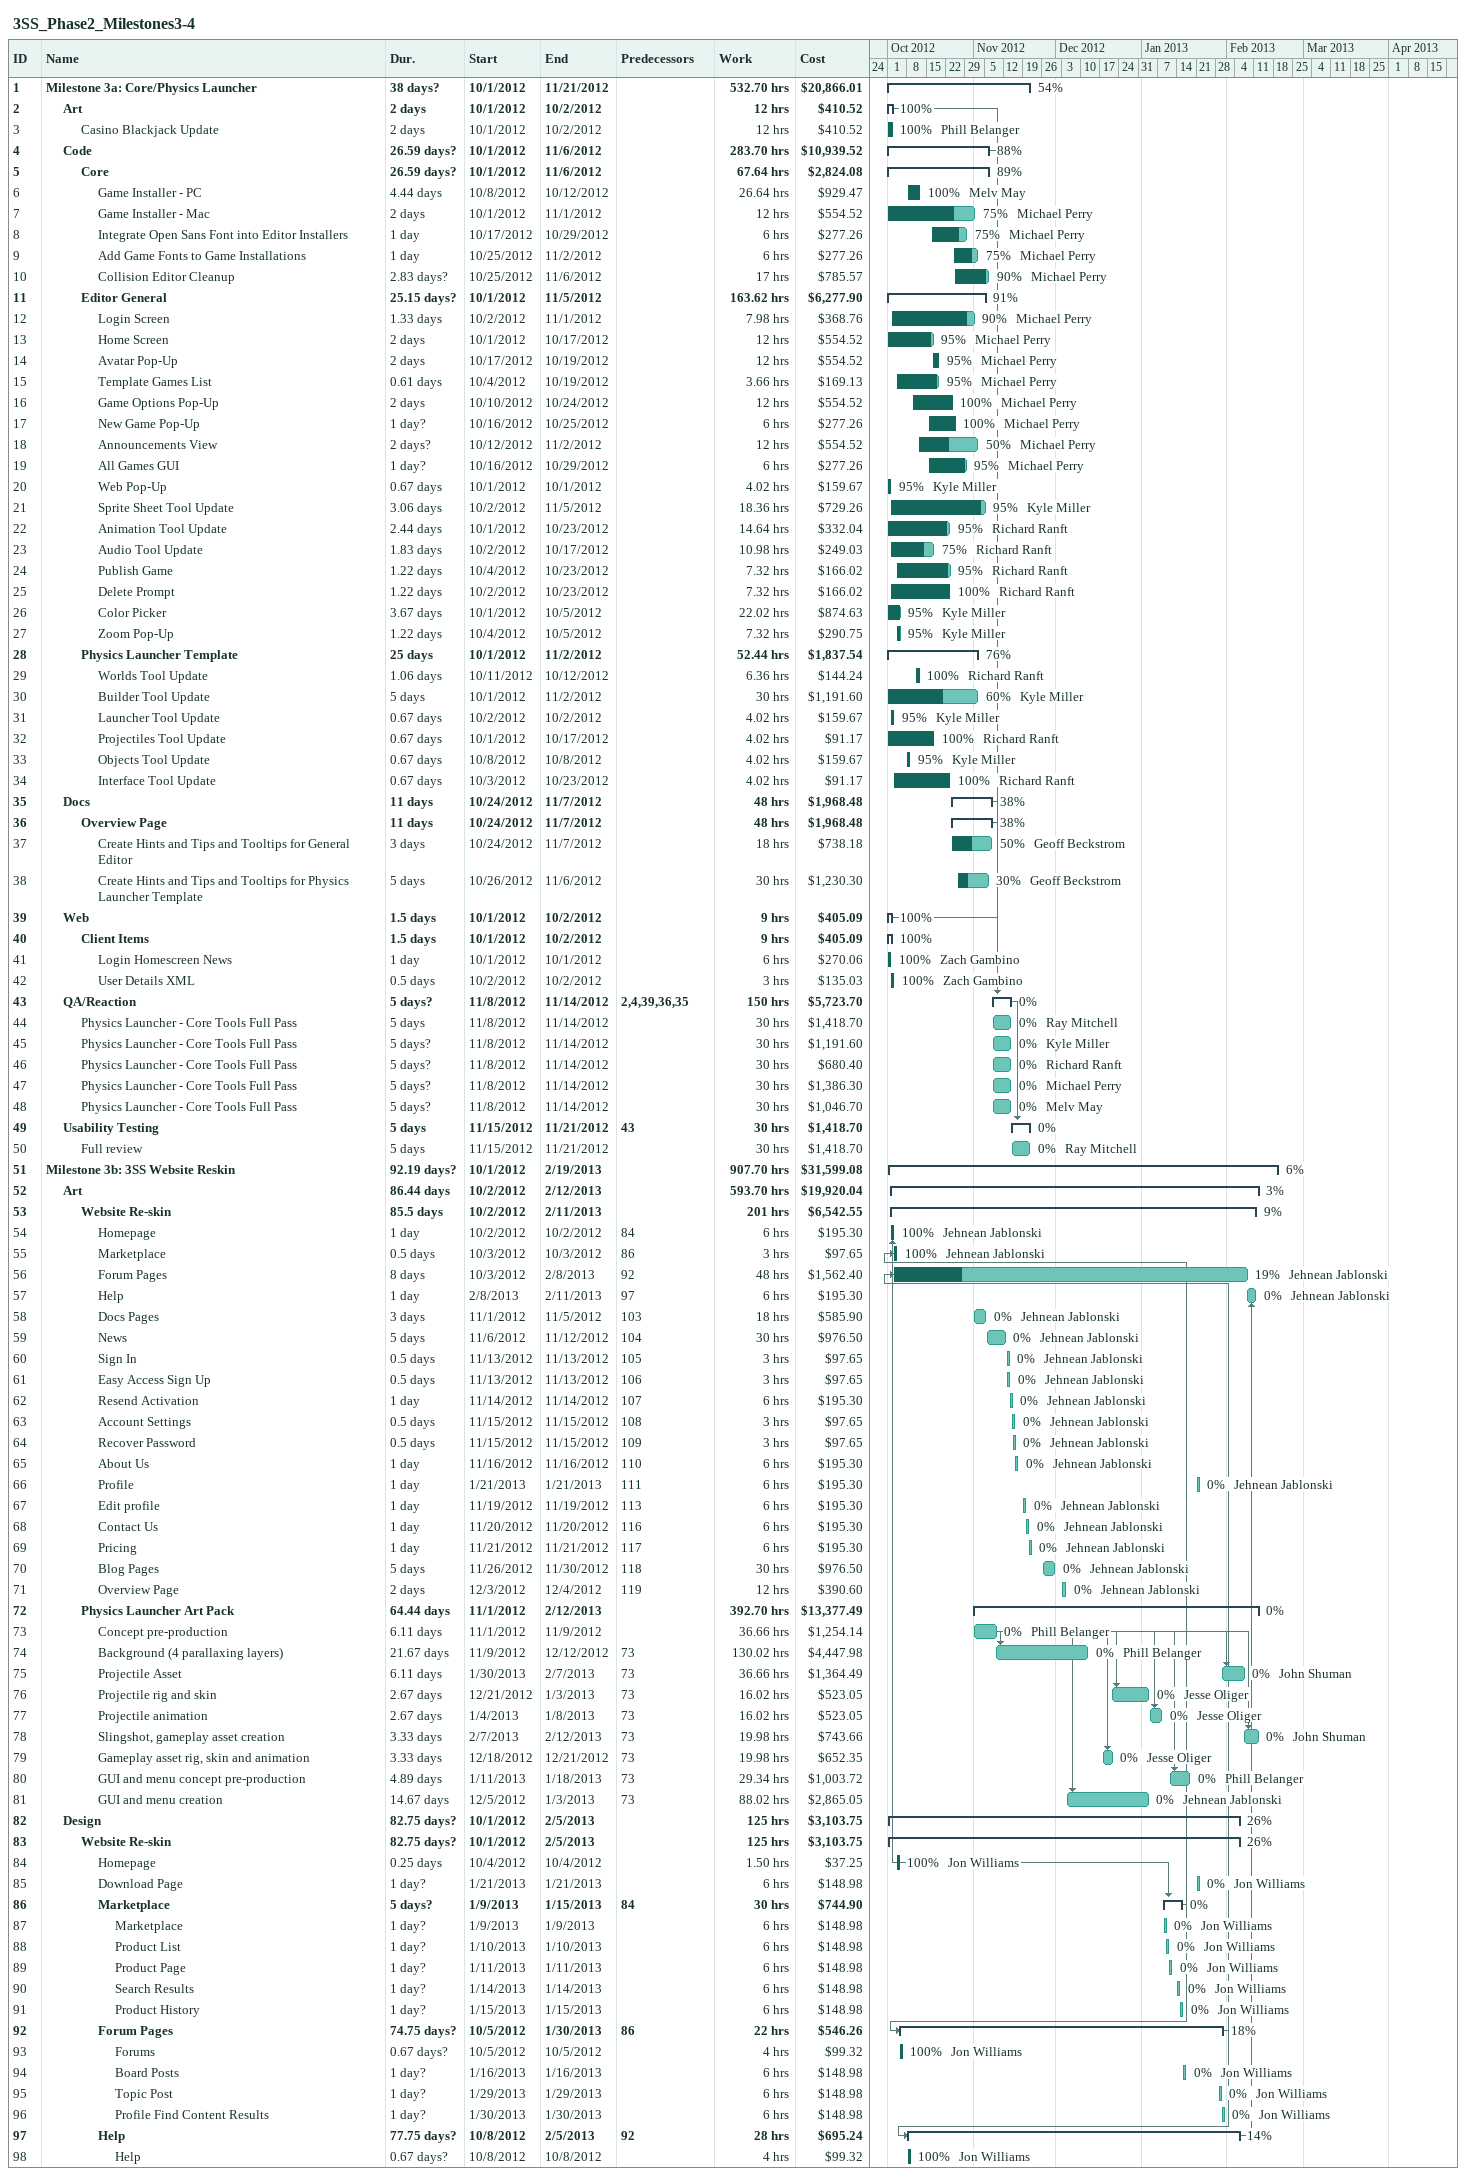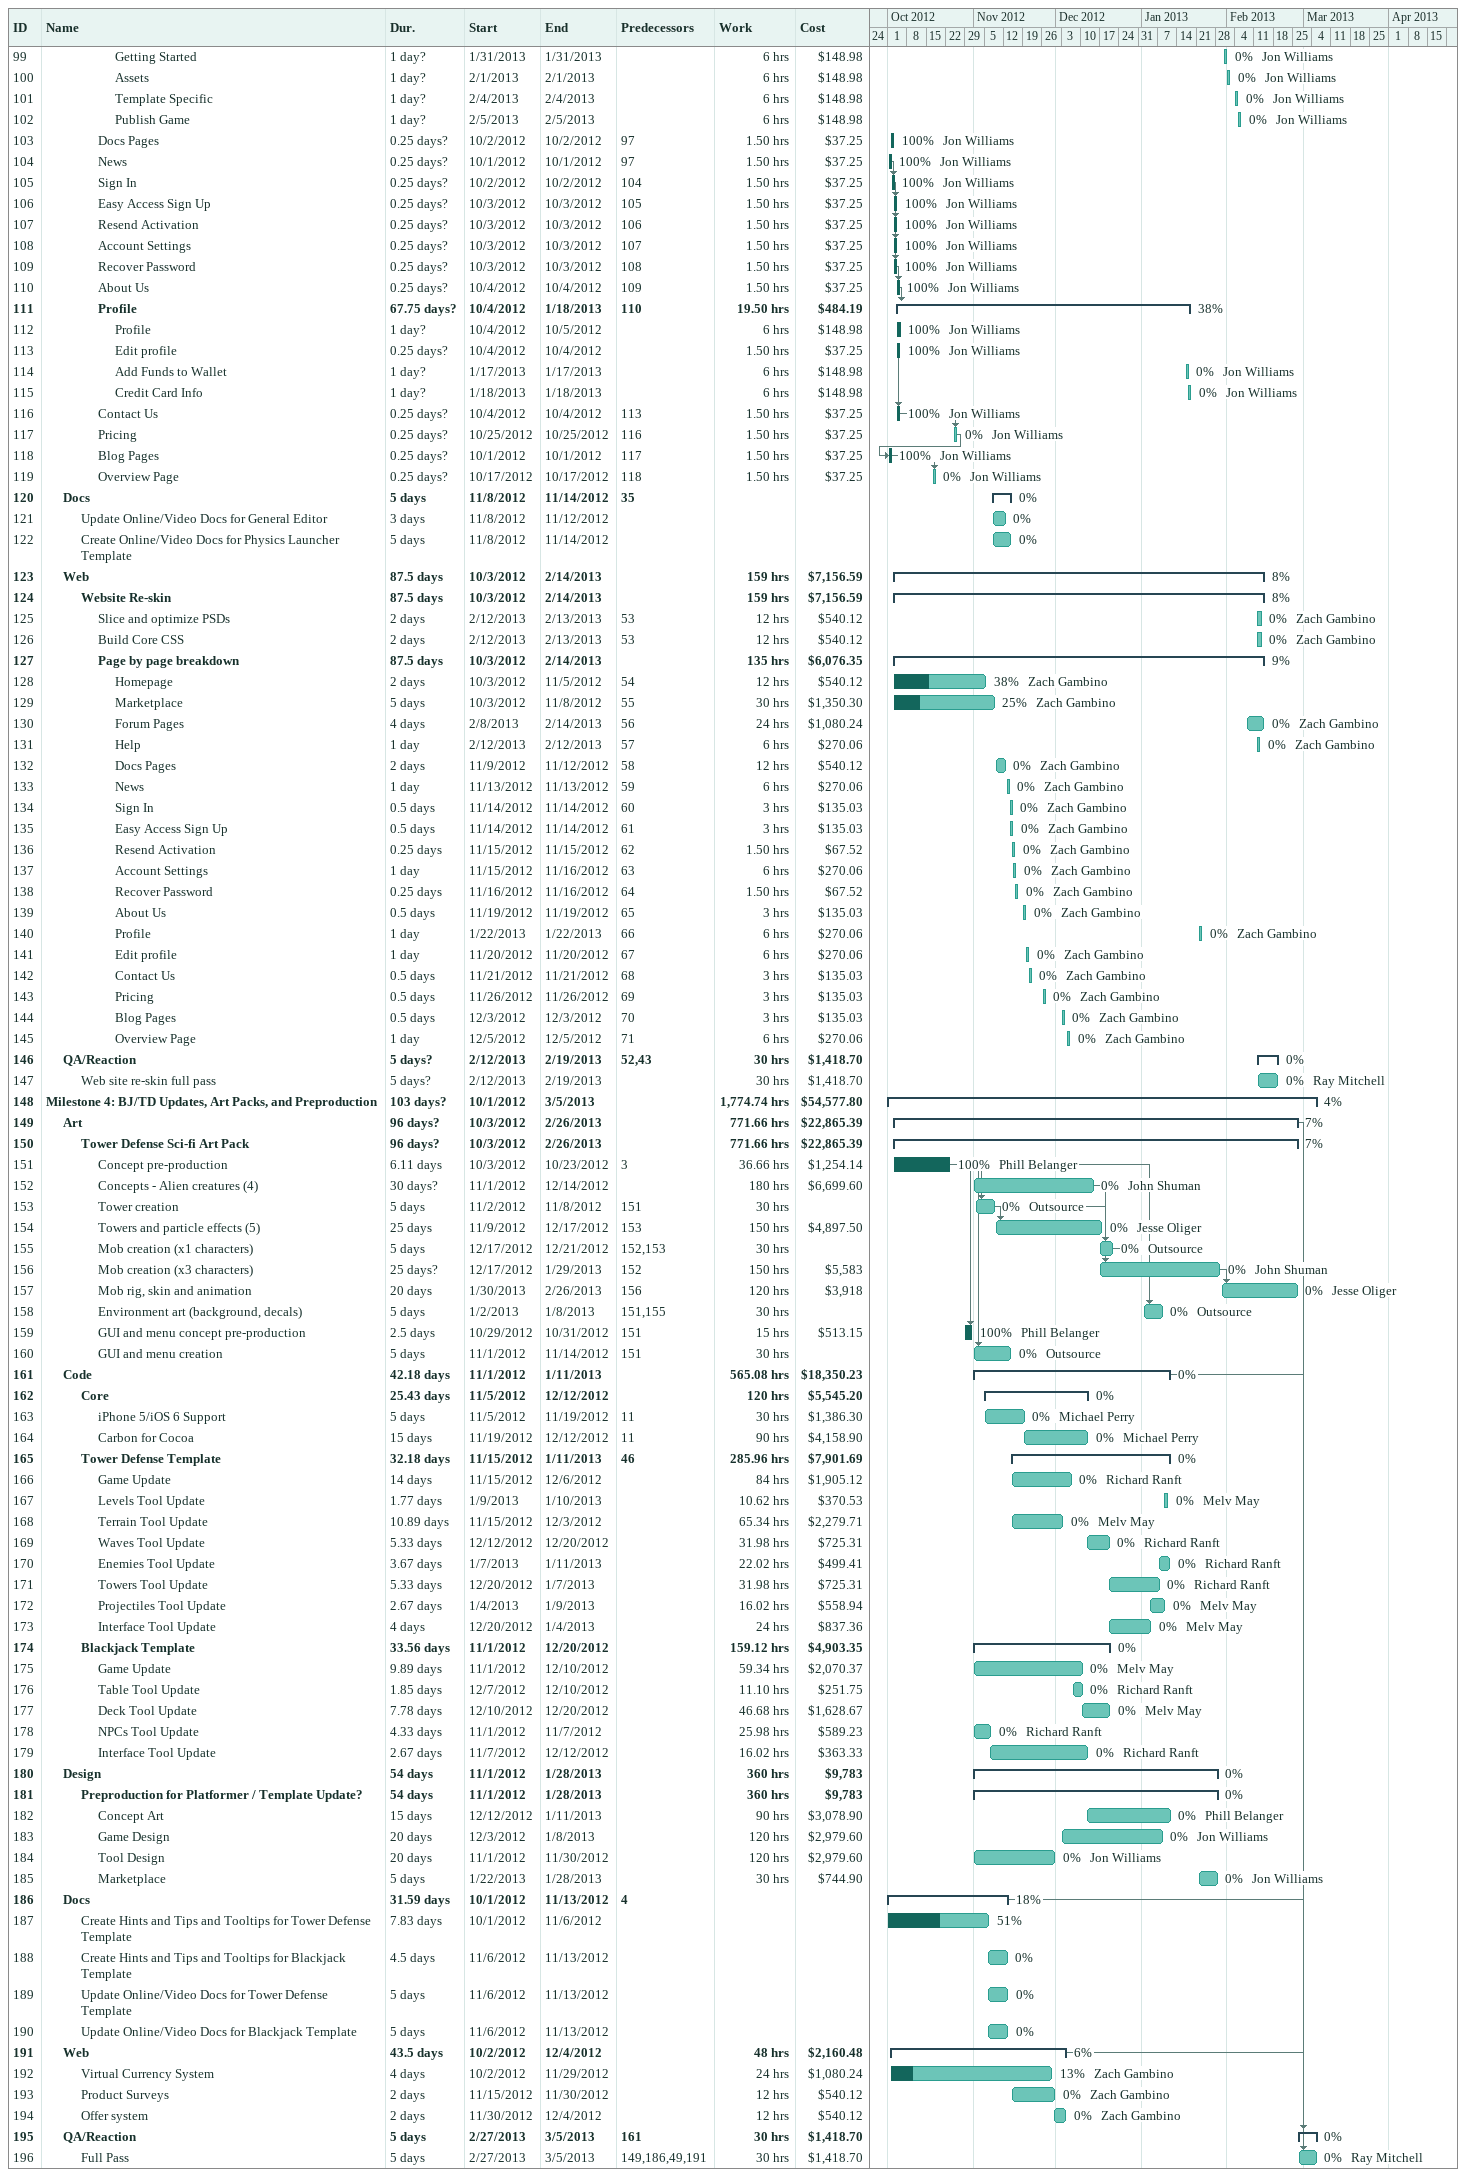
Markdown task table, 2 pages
3SS_Phase2_Milestones3-4

| ID | Level | Task | Duration | Start | Finish | Predecessors | Resources | % complete | Work (h) | Cost ($) |
|---|---|---|---|---|---|---|---|---|---|---|
| 1 | 1 | **Milestone 3a: Core/Physics Launcher** | 38d? | 2012-10-01 | 2012-11-21 |  |  | 54 | 532.70 | 20866.01 |
| 2 | 2 | **Art** | 2d | 2012-10-01 | 2012-10-02 |  |  | 100 | 12 | 410.52 |
| 3 | 3 | Casino Blackjack Update | 2d | 2012-10-01 | 2012-10-02 |  | Phill Belanger | 100 | 12 | 410.52 |
| 4 | 2 | **Code** | 26.59d? | 2012-10-01 | 2012-11-06 |  |  | 88 | 283.70 | 10939.52 |
| 5 | 3 | **Core** | 26.59d? | 2012-10-01 | 2012-11-06 |  |  | 89 | 67.64 | 2824.08 |
| 6 | 4 | Game Installer - PC | 4.44d | 2012-10-08 | 2012-10-12 |  | Melv May | 100 | 26.64 | 929.47 |
| 7 | 4 | Game Installer - Mac | 2d | 2012-10-01 | 2012-11-01 |  | Michael Perry | 75 | 12 | 554.52 |
| 8 | 4 | Integrate Open Sans Font into Editor Installers | 1d | 2012-10-17 | 2012-10-29 |  | Michael Perry | 75 | 6 | 277.26 |
| 9 | 4 | Add Game Fonts to Game Installations | 1d | 2012-10-25 | 2012-11-02 |  | Michael Perry | 75 | 6 | 277.26 |
| 10 | 4 | Collision Editor Cleanup | 2.83d? | 2012-10-25 | 2012-11-06 |  | Michael Perry | 90 | 17 | 785.57 |
| 11 | 3 | **Editor General** | 25.15d? | 2012-10-01 | 2012-11-05 |  |  | 91 | 163.62 | 6277.90 |
| 12 | 4 | Login Screen | 1.33d | 2012-10-02 | 2012-11-01 |  | Michael Perry | 90 | 7.98 | 368.76 |
| 13 | 4 | Home Screen | 2d | 2012-10-01 | 2012-10-17 |  | Michael Perry | 95 | 12 | 554.52 |
| 14 | 4 | Avatar Pop-Up | 2d | 2012-10-17 | 2012-10-19 |  | Michael Perry | 95 | 12 | 554.52 |
| 15 | 4 | Template Games List | 0.61d | 2012-10-04 | 2012-10-19 |  | Michael Perry | 95 | 3.66 | 169.13 |
| 16 | 4 | Game Options Pop-Up | 2d | 2012-10-10 | 2012-10-24 |  | Michael Perry | 100 | 12 | 554.52 |
| 17 | 4 | New Game Pop-Up | 1d? | 2012-10-16 | 2012-10-25 |  | Michael Perry | 100 | 6 | 277.26 |
| 18 | 4 | Announcements View | 2d? | 2012-10-12 | 2012-11-02 |  | Michael Perry | 50 | 12 | 554.52 |
| 19 | 4 | All Games GUI | 1d? | 2012-10-16 | 2012-10-29 |  | Michael Perry | 95 | 6 | 277.26 |
| 20 | 4 | Web Pop-Up | 0.67d | 2012-10-01 | 2012-10-01 |  | Kyle Miller | 95 | 4.02 | 159.67 |
| 21 | 4 | Sprite Sheet Tool Update | 3.06d | 2012-10-02 | 2012-11-05 |  | Kyle Miller | 95 | 18.36 | 729.26 |
| 22 | 4 | Animation Tool Update | 2.44d | 2012-10-01 | 2012-10-23 |  | Richard Ranft | 95 | 14.64 | 332.04 |
| 23 | 4 | Audio Tool Update | 1.83d | 2012-10-02 | 2012-10-17 |  | Richard Ranft | 75 | 10.98 | 249.03 |
| 24 | 4 | Publish Game | 1.22d | 2012-10-04 | 2012-10-23 |  | Richard Ranft | 95 | 7.32 | 166.02 |
| 25 | 4 | Delete Prompt | 1.22d | 2012-10-02 | 2012-10-23 |  | Richard Ranft | 100 | 7.32 | 166.02 |
| 26 | 4 | Color Picker | 3.67d | 2012-10-01 | 2012-10-05 |  | Kyle Miller | 95 | 22.02 | 874.63 |
| 27 | 4 | Zoom Pop-Up | 1.22d | 2012-10-04 | 2012-10-05 |  | Kyle Miller | 95 | 7.32 | 290.75 |
| 28 | 3 | **Physics Launcher Template** | 25d | 2012-10-01 | 2012-11-02 |  |  | 76 | 52.44 | 1837.54 |
| 29 | 4 | Worlds Tool Update | 1.06d | 2012-10-11 | 2012-10-12 |  | Richard Ranft | 100 | 6.36 | 144.24 |
| 30 | 4 | Builder Tool Update | 5d | 2012-10-01 | 2012-11-02 |  | Kyle Miller | 60 | 30 | 1191.60 |
| 31 | 4 | Launcher Tool Update | 0.67d | 2012-10-02 | 2012-10-02 |  | Kyle Miller | 95 | 4.02 | 159.67 |
| 32 | 4 | Projectiles Tool Update | 0.67d | 2012-10-01 | 2012-10-17 |  | Richard Ranft | 100 | 4.02 | 91.17 |
| 33 | 4 | Objects Tool Update | 0.67d | 2012-10-08 | 2012-10-08 |  | Kyle Miller | 95 | 4.02 | 159.67 |
| 34 | 4 | Interface Tool Update | 0.67d | 2012-10-03 | 2012-10-23 |  | Richard Ranft | 100 | 4.02 | 91.17 |
| 35 | 2 | **Docs** | 11d | 2012-10-24 | 2012-11-07 |  |  | 38 | 48 | 1968.48 |
| 36 | 3 | **Overview Page** | 11d | 2012-10-24 | 2012-11-07 |  |  | 38 | 48 | 1968.48 |
| 37 | 4 | Create Hints and Tips and Tooltips for General Editor | 3d | 2012-10-24 | 2012-11-07 |  | Geoff Beckstrom | 50 | 18 | 738.18 |
| 38 | 4 | Create Hints and Tips and Tooltips for Physics Launcher Template | 5d | 2012-10-26 | 2012-11-06 |  | Geoff Beckstrom | 30 | 30 | 1230.30 |
| 39 | 2 | **Web** | 1.5d | 2012-10-01 | 2012-10-02 |  |  | 100 | 9 | 405.09 |
| 40 | 3 | **Client Items** | 1.5d | 2012-10-01 | 2012-10-02 |  |  | 100 | 9 | 405.09 |
| 41 | 4 | Login Homescreen News | 1d | 2012-10-01 | 2012-10-01 |  | Zach Gambino | 100 | 6 | 270.06 |
| 42 | 4 | User Details XML | 0.5d | 2012-10-02 | 2012-10-02 |  | Zach Gambino | 100 | 3 | 135.03 |
| 43 | 2 | **QA/Reaction** | 5d? | 2012-11-08 | 2012-11-14 | 2, 4, 39, 36, 35 |  | 0 | 150 | 5723.70 |
| 44 | 3 | Physics Launcher - Core Tools Full Pass | 5d | 2012-11-08 | 2012-11-14 |  | Ray Mitchell | 0 | 30 | 1418.70 |
| 45 | 3 | Physics Launcher - Core Tools Full Pass | 5d? | 2012-11-08 | 2012-11-14 |  | Kyle Miller | 0 | 30 | 1191.60 |
| 46 | 3 | Physics Launcher - Core Tools Full Pass | 5d? | 2012-11-08 | 2012-11-14 |  | Richard Ranft | 0 | 30 | 680.40 |
| 47 | 3 | Physics Launcher - Core Tools Full Pass | 5d? | 2012-11-08 | 2012-11-14 |  | Michael Perry | 0 | 30 | 1386.30 |
| 48 | 3 | Physics Launcher - Core Tools Full Pass | 5d? | 2012-11-08 | 2012-11-14 |  | Melv May | 0 | 30 | 1046.70 |
| 49 | 2 | **Usability Testing** | 5d | 2012-11-15 | 2012-11-21 | 43 |  | 0 | 30 | 1418.70 |
| 50 | 3 | Full review | 5d | 2012-11-15 | 2012-11-21 |  | Ray Mitchell | 0 | 30 | 1418.70 |
| 51 | 1 | **Milestone 3b: 3SS Website Reskin** | 92.19d? | 2012-10-01 | 2013-02-19 |  |  | 6 | 907.70 | 31599.08 |
| 52 | 2 | **Art** | 86.44d | 2012-10-02 | 2013-02-12 |  |  | 3 | 593.70 | 19920.04 |
| 53 | 3 | **Website Re-skin** | 85.5d | 2012-10-02 | 2013-02-11 |  |  | 9 | 201 | 6542.55 |
| 54 | 4 | Homepage | 1d | 2012-10-02 | 2012-10-02 | 84 | Jehnean Jablonski | 100 | 6 | 195.30 |
| 55 | 4 | Marketplace | 0.5d | 2012-10-03 | 2012-10-03 | 86 | Jehnean Jablonski | 100 | 3 | 97.65 |
| 56 | 4 | Forum Pages | 8d | 2012-10-03 | 2013-02-08 | 92 | Jehnean Jablonski | 19 | 48 | 1562.40 |
| 57 | 4 | Help | 1d | 2013-02-08 | 2013-02-11 | 97 | Jehnean Jablonski | 0 | 6 | 195.30 |
| 58 | 4 | Docs Pages | 3d | 2012-11-01 | 2012-11-05 | 103 | Jehnean Jablonski | 0 | 18 | 585.90 |
| 59 | 4 | News | 5d | 2012-11-06 | 2012-11-12 | 104 | Jehnean Jablonski | 0 | 30 | 976.50 |
| 60 | 4 | Sign In | 0.5d | 2012-11-13 | 2012-11-13 | 105 | Jehnean Jablonski | 0 | 3 | 97.65 |
| 61 | 4 | Easy Access Sign Up | 0.5d | 2012-11-13 | 2012-11-13 | 106 | Jehnean Jablonski | 0 | 3 | 97.65 |
| 62 | 4 | Resend Activation | 1d | 2012-11-14 | 2012-11-14 | 107 | Jehnean Jablonski | 0 | 6 | 195.30 |
| 63 | 4 | Account Settings | 0.5d | 2012-11-15 | 2012-11-15 | 108 | Jehnean Jablonski | 0 | 3 | 97.65 |
| 64 | 4 | Recover Password | 0.5d | 2012-11-15 | 2012-11-15 | 109 | Jehnean Jablonski | 0 | 3 | 97.65 |
| 65 | 4 | About Us | 1d | 2012-11-16 | 2012-11-16 | 110 | Jehnean Jablonski | 0 | 6 | 195.30 |
| 66 | 4 | Profile | 1d | 2013-01-21 | 2013-01-21 | 111 | Jehnean Jablonski | 0 | 6 | 195.30 |
| 67 | 4 | Edit profile | 1d | 2012-11-19 | 2012-11-19 | 113 | Jehnean Jablonski | 0 | 6 | 195.30 |
| 68 | 4 | Contact Us | 1d | 2012-11-20 | 2012-11-20 | 116 | Jehnean Jablonski | 0 | 6 | 195.30 |
| 69 | 4 | Pricing | 1d | 2012-11-21 | 2012-11-21 | 117 | Jehnean Jablonski | 0 | 6 | 195.30 |
| 70 | 4 | Blog Pages | 5d | 2012-11-26 | 2012-11-30 | 118 | Jehnean Jablonski | 0 | 30 | 976.50 |
| 71 | 4 | Overview Page | 2d | 2012-12-03 | 2012-12-04 | 119 | Jehnean Jablonski | 0 | 12 | 390.60 |
| 72 | 3 | **Physics Launcher Art Pack** | 64.44d | 2012-11-01 | 2013-02-12 |  |  | 0 | 392.70 | 13377.49 |
| 73 | 4 | Concept pre-production | 6.11d | 2012-11-01 | 2012-11-09 |  | Phill Belanger | 0 | 36.66 | 1254.14 |
| 74 | 4 | Background (4 parallaxing layers) | 21.67d | 2012-11-09 | 2012-12-12 | 73 | Phill Belanger | 0 | 130.02 | 4447.98 |
| 75 | 4 | Projectile Asset | 6.11d | 2013-01-30 | 2013-02-07 | 73 | John Shuman | 0 | 36.66 | 1364.49 |
| 76 | 4 | Projectile rig and skin | 2.67d | 2012-12-21 | 2013-01-03 | 73 | Jesse Oliger | 0 | 16.02 | 523.05 |
| 77 | 4 | Projectile animation | 2.67d | 2013-01-04 | 2013-01-08 | 73 | Jesse Oliger | 0 | 16.02 | 523.05 |
| 78 | 4 | Slingshot, gameplay asset creation | 3.33d | 2013-02-07 | 2013-02-12 | 73 | John Shuman | 0 | 19.98 | 743.66 |
| 79 | 4 | Gameplay asset rig, skin and animation | 3.33d | 2012-12-18 | 2012-12-21 | 73 | Jesse Oliger | 0 | 19.98 | 652.35 |
| 80 | 4 | GUI and menu concept pre-production | 4.89d | 2013-01-11 | 2013-01-18 | 73 | Phill Belanger | 0 | 29.34 | 1003.72 |
| 81 | 4 | GUI and menu creation | 14.67d | 2012-12-05 | 2013-01-03 | 73 | Jehnean Jablonski | 0 | 88.02 | 2865.05 |
| 82 | 2 | **Design** | 82.75d? | 2012-10-01 | 2013-02-05 |  |  | 26 | 125 | 3103.75 |
| 83 | 3 | **Website Re-skin** | 82.75d? | 2012-10-01 | 2013-02-05 |  |  | 26 | 125 | 3103.75 |
| 84 | 4 | Homepage | 0.25d | 2012-10-04 | 2012-10-04 |  | Jon Williams | 100 | 1.50 | 37.25 |
| 85 | 4 | Download Page | 1d? | 2013-01-21 | 2013-01-21 |  | Jon Williams | 0 | 6 | 148.98 |
| 86 | 4 | **Marketplace** | 5d? | 2013-01-09 | 2013-01-15 | 84 |  | 0 | 30 | 744.90 |
| 87 | 5 | Marketplace | 1d? | 2013-01-09 | 2013-01-09 |  | Jon Williams | 0 | 6 | 148.98 |
| 88 | 5 | Product List | 1d? | 2013-01-10 | 2013-01-10 |  | Jon Williams | 0 | 6 | 148.98 |
| 89 | 5 | Product Page | 1d? | 2013-01-11 | 2013-01-11 |  | Jon Williams | 0 | 6 | 148.98 |
| 90 | 5 | Search Results | 1d? | 2013-01-14 | 2013-01-14 |  | Jon Williams | 0 | 6 | 148.98 |
| 91 | 5 | Product History | 1d? | 2013-01-15 | 2013-01-15 |  | Jon Williams | 0 | 6 | 148.98 |
| 92 | 4 | **Forum Pages** | 74.75d? | 2012-10-05 | 2013-01-30 | 86 |  | 18 | 22 | 546.26 |
| 93 | 5 | Forums | 0.67d? | 2012-10-05 | 2012-10-05 |  | Jon Williams | 100 | 4 | 99.32 |
| 94 | 5 | Board Posts | 1d? | 2013-01-16 | 2013-01-16 |  | Jon Williams | 0 | 6 | 148.98 |
| 95 | 5 | Topic Post | 1d? | 2013-01-29 | 2013-01-29 |  | Jon Williams | 0 | 6 | 148.98 |
| 96 | 5 | Profile Find Content Results | 1d? | 2013-01-30 | 2013-01-30 |  | Jon Williams | 0 | 6 | 148.98 |
| 97 | 4 | **Help** | 77.75d? | 2012-10-08 | 2013-02-05 | 92 |  | 14 | 28 | 695.24 |
| 98 | 5 | Help | 0.67d? | 2012-10-08 | 2012-10-08 |  | Jon Williams | 100 | 4 | 99.32 |
| 99 | 5 | Getting Started | 1d? | 2013-01-31 | 2013-01-31 |  | Jon Williams | 0 | 6 | 148.98 |
| 100 | 5 | Assets | 1d? | 2013-02-01 | 2013-02-01 |  | Jon Williams | 0 | 6 | 148.98 |
| 101 | 5 | Template Specific | 1d? | 2013-02-04 | 2013-02-04 |  | Jon Williams | 0 | 6 | 148.98 |
| 102 | 5 | Publish Game | 1d? | 2013-02-05 | 2013-02-05 |  | Jon Williams | 0 | 6 | 148.98 |
| 103 | 4 | Docs Pages | 0.25d? | 2012-10-02 | 2012-10-02 | 97 | Jon Williams | 100 | 1.50 | 37.25 |
| 104 | 4 | News | 0.25d? | 2012-10-01 | 2012-10-01 | 97 | Jon Williams | 100 | 1.50 | 37.25 |
| 105 | 4 | Sign In | 0.25d? | 2012-10-02 | 2012-10-02 | 104 | Jon Williams | 100 | 1.50 | 37.25 |
| 106 | 4 | Easy Access Sign Up | 0.25d? | 2012-10-03 | 2012-10-03 | 105 | Jon Williams | 100 | 1.50 | 37.25 |
| 107 | 4 | Resend Activation | 0.25d? | 2012-10-03 | 2012-10-03 | 106 | Jon Williams | 100 | 1.50 | 37.25 |
| 108 | 4 | Account Settings | 0.25d? | 2012-10-03 | 2012-10-03 | 107 | Jon Williams | 100 | 1.50 | 37.25 |
| 109 | 4 | Recover Password | 0.25d? | 2012-10-03 | 2012-10-03 | 108 | Jon Williams | 100 | 1.50 | 37.25 |
| 110 | 4 | About Us | 0.25d? | 2012-10-04 | 2012-10-04 | 109 | Jon Williams | 100 | 1.50 | 37.25 |
| 111 | 4 | **Profile** | 67.75d? | 2012-10-04 | 2013-01-18 | 110 |  | 38 | 19.50 | 484.19 |
| 112 | 5 | Profile | 1d? | 2012-10-04 | 2012-10-05 |  | Jon Williams | 100 | 6 | 148.98 |
| 113 | 5 | Edit profile | 0.25d? | 2012-10-04 | 2012-10-04 |  | Jon Williams | 100 | 1.50 | 37.25 |
| 114 | 5 | Add Funds to Wallet | 1d? | 2013-01-17 | 2013-01-17 |  | Jon Williams | 0 | 6 | 148.98 |
| 115 | 5 | Credit Card Info | 1d? | 2013-01-18 | 2013-01-18 |  | Jon Williams | 0 | 6 | 148.98 |
| 116 | 4 | Contact Us | 0.25d? | 2012-10-04 | 2012-10-04 | 113 | Jon Williams | 100 | 1.50 | 37.25 |
| 117 | 4 | Pricing | 0.25d? | 2012-10-25 | 2012-10-25 | 116 | Jon Williams | 0 | 1.50 | 37.25 |
| 118 | 4 | Blog Pages | 0.25d? | 2012-10-01 | 2012-10-01 | 117 | Jon Williams | 100 | 1.50 | 37.25 |
| 119 | 4 | Overview Page | 0.25d? | 2012-10-17 | 2012-10-17 | 118 | Jon Williams | 0 | 1.50 | 37.25 |
| 120 | 2 | **Docs** | 5d | 2012-11-08 | 2012-11-14 | 35 |  | 0 |  |  |
| 121 | 3 | Update Online/Video Docs for General Editor | 3d | 2012-11-08 | 2012-11-12 |  |  | 0 |  |  |
| 122 | 3 | Create Online/Video Docs for Physics Launcher Template | 5d | 2012-11-08 | 2012-11-14 |  |  | 0 |  |  |
| 123 | 2 | **Web** | 87.5d | 2012-10-03 | 2013-02-14 |  |  | 8 | 159 | 7156.59 |
| 124 | 3 | **Website Re-skin** | 87.5d | 2012-10-03 | 2013-02-14 |  |  | 8 | 159 | 7156.59 |
| 125 | 4 | Slice and optimize PSDs | 2d | 2013-02-12 | 2013-02-13 | 53 | Zach Gambino | 0 | 12 | 540.12 |
| 126 | 4 | Build Core CSS | 2d | 2013-02-12 | 2013-02-13 | 53 | Zach Gambino | 0 | 12 | 540.12 |
| 127 | 4 | **Page by page breakdown** | 87.5d | 2012-10-03 | 2013-02-14 |  |  | 9 | 135 | 6076.35 |
| 128 | 5 | Homepage | 2d | 2012-10-03 | 2012-11-05 | 54 | Zach Gambino | 38 | 12 | 540.12 |
| 129 | 5 | Marketplace | 5d | 2012-10-03 | 2012-11-08 | 55 | Zach Gambino | 25 | 30 | 1350.30 |
| 130 | 5 | Forum Pages | 4d | 2013-02-08 | 2013-02-14 | 56 | Zach Gambino | 0 | 24 | 1080.24 |
| 131 | 5 | Help | 1d | 2013-02-12 | 2013-02-12 | 57 | Zach Gambino | 0 | 6 | 270.06 |
| 132 | 5 | Docs Pages | 2d | 2012-11-09 | 2012-11-12 | 58 | Zach Gambino | 0 | 12 | 540.12 |
| 133 | 5 | News | 1d | 2012-11-13 | 2012-11-13 | 59 | Zach Gambino | 0 | 6 | 270.06 |
| 134 | 5 | Sign In | 0.5d | 2012-11-14 | 2012-11-14 | 60 | Zach Gambino | 0 | 3 | 135.03 |
| 135 | 5 | Easy Access Sign Up | 0.5d | 2012-11-14 | 2012-11-14 | 61 | Zach Gambino | 0 | 3 | 135.03 |
| 136 | 5 | Resend Activation | 0.25d | 2012-11-15 | 2012-11-15 | 62 | Zach Gambino | 0 | 1.50 | 67.52 |
| 137 | 5 | Account Settings | 1d | 2012-11-15 | 2012-11-16 | 63 | Zach Gambino | 0 | 6 | 270.06 |
| 138 | 5 | Recover Password | 0.25d | 2012-11-16 | 2012-11-16 | 64 | Zach Gambino | 0 | 1.50 | 67.52 |
| 139 | 5 | About Us | 0.5d | 2012-11-19 | 2012-11-19 | 65 | Zach Gambino | 0 | 3 | 135.03 |
| 140 | 5 | Profile | 1d | 2013-01-22 | 2013-01-22 | 66 | Zach Gambino | 0 | 6 | 270.06 |
| 141 | 5 | Edit profile | 1d | 2012-11-20 | 2012-11-20 | 67 | Zach Gambino | 0 | 6 | 270.06 |
| 142 | 5 | Contact Us | 0.5d | 2012-11-21 | 2012-11-21 | 68 | Zach Gambino | 0 | 3 | 135.03 |
| 143 | 5 | Pricing | 0.5d | 2012-11-26 | 2012-11-26 | 69 | Zach Gambino | 0 | 3 | 135.03 |
| 144 | 5 | Blog Pages | 0.5d | 2012-12-03 | 2012-12-03 | 70 | Zach Gambino | 0 | 3 | 135.03 |
| 145 | 5 | Overview Page | 1d | 2012-12-05 | 2012-12-05 | 71 | Zach Gambino | 0 | 6 | 270.06 |
| 146 | 2 | **QA/Reaction** | 5d? | 2013-02-12 | 2013-02-19 | 52, 43 |  | 0 | 30 | 1418.70 |
| 147 | 3 | Web site re-skin full pass | 5d? | 2013-02-12 | 2013-02-19 |  | Ray Mitchell | 0 | 30 | 1418.70 |
| 148 | 1 | **Milestone 4: BJ/TD Updates, Art Packs, and Preproduction** | 103d? | 2012-10-01 | 2013-03-05 |  |  | 4 | 1774.74 | 54577.80 |
| 149 | 2 | **Art** | 96d? | 2012-10-03 | 2013-02-26 |  |  | 7 | 771.66 | 22865.39 |
| 150 | 3 | **Tower Defense Sci-fi Art Pack** | 96d? | 2012-10-03 | 2013-02-26 |  |  | 7 | 771.66 | 22865.39 |
| 151 | 4 | Concept pre-production | 6.11d | 2012-10-03 | 2012-10-23 | 3 | Phill Belanger | 100 | 36.66 | 1254.14 |
| 152 | 4 | Concepts - Alien creatures (4) | 30d? | 2012-11-01 | 2012-12-14 |  | John Shuman | 0 | 180 | 6699.60 |
| 153 | 4 | Tower creation | 5d | 2012-11-02 | 2012-11-08 | 151 | Outsource | 0 | 30 |  |
| 154 | 4 | Towers and particle effects (5) | 25d | 2012-11-09 | 2012-12-17 | 153 | Jesse Oliger | 0 | 150 | 4897.50 |
| 155 | 4 | Mob creation (x1 characters) | 5d | 2012-12-17 | 2012-12-21 | 152, 153 | Outsource | 0 | 30 |  |
| 156 | 4 | Mob creation (x3 characters) | 25d? | 2012-12-17 | 2013-01-29 | 152 | John Shuman | 0 | 150 | 5583 |
| 157 | 4 | Mob rig, skin and animation | 20d | 2013-01-30 | 2013-02-26 | 156 | Jesse Oliger | 0 | 120 | 3918 |
| 158 | 4 | Environment art (background, decals) | 5d | 2013-01-02 | 2013-01-08 | 151, 155 | Outsource | 0 | 30 |  |
| 159 | 4 | GUI and menu concept pre-production | 2.5d | 2012-10-29 | 2012-10-31 | 151 | Phill Belanger | 100 | 15 | 513.15 |
| 160 | 4 | GUI and menu creation | 5d | 2012-11-01 | 2012-11-14 | 151 | Outsource | 0 | 30 |  |
| 161 | 2 | **Code** | 42.18d | 2012-11-01 | 2013-01-11 |  |  | 0 | 565.08 | 18350.23 |
| 162 | 3 | **Core** | 25.43d | 2012-11-05 | 2012-12-12 |  |  | 0 | 120 | 5545.20 |
| 163 | 4 | iPhone 5/iOS 6 Support | 5d | 2012-11-05 | 2012-11-19 | 11 | Michael Perry | 0 | 30 | 1386.30 |
| 164 | 4 | Carbon for Cocoa | 15d | 2012-11-19 | 2012-12-12 | 11 | Michael Perry | 0 | 90 | 4158.90 |
| 165 | 3 | **Tower Defense Template** | 32.18d | 2012-11-15 | 2013-01-11 | 46 |  | 0 | 285.96 | 7901.69 |
| 166 | 4 | Game Update | 14d | 2012-11-15 | 2012-12-06 |  | Richard Ranft | 0 | 84 | 1905.12 |
| 167 | 4 | Levels Tool Update | 1.77d | 2013-01-09 | 2013-01-10 |  | Melv May | 0 | 10.62 | 370.53 |
| 168 | 4 | Terrain Tool Update | 10.89d | 2012-11-15 | 2012-12-03 |  | Melv May | 0 | 65.34 | 2279.71 |
| 169 | 4 | Waves Tool Update | 5.33d | 2012-12-12 | 2012-12-20 |  | Richard Ranft | 0 | 31.98 | 725.31 |
| 170 | 4 | Enemies Tool Update | 3.67d | 2013-01-07 | 2013-01-11 |  | Richard Ranft | 0 | 22.02 | 499.41 |
| 171 | 4 | Towers Tool Update | 5.33d | 2012-12-20 | 2013-01-07 |  | Richard Ranft | 0 | 31.98 | 725.31 |
| 172 | 4 | Projectiles Tool Update | 2.67d | 2013-01-04 | 2013-01-09 |  | Melv May | 0 | 16.02 | 558.94 |
| 173 | 4 | Interface Tool Update | 4d | 2012-12-20 | 2013-01-04 |  | Melv May | 0 | 24 | 837.36 |
| 174 | 3 | **Blackjack Template** | 33.56d | 2012-11-01 | 2012-12-20 |  |  | 0 | 159.12 | 4903.35 |
| 175 | 4 | Game Update | 9.89d | 2012-11-01 | 2012-12-10 |  | Melv May | 0 | 59.34 | 2070.37 |
| 176 | 4 | Table Tool Update | 1.85d | 2012-12-07 | 2012-12-10 |  | Richard Ranft | 0 | 11.10 | 251.75 |
| 177 | 4 | Deck Tool Update | 7.78d | 2012-12-10 | 2012-12-20 |  | Melv May | 0 | 46.68 | 1628.67 |
| 178 | 4 | NPCs Tool Update | 4.33d | 2012-11-01 | 2012-11-07 |  | Richard Ranft | 0 | 25.98 | 589.23 |
| 179 | 4 | Interface Tool Update | 2.67d | 2012-11-07 | 2012-12-12 |  | Richard Ranft | 0 | 16.02 | 363.33 |
| 180 | 2 | **Design** | 54d | 2012-11-01 | 2013-01-28 |  |  | 0 | 360 | 9783 |
| 181 | 3 | **Preproduction for Platformer / Template Update?** | 54d | 2012-11-01 | 2013-01-28 |  |  | 0 | 360 | 9783 |
| 182 | 4 | Concept Art | 15d | 2012-12-12 | 2013-01-11 |  | Phill Belanger | 0 | 90 | 3078.90 |
| 183 | 4 | Game Design | 20d | 2012-12-03 | 2013-01-08 |  | Jon Williams | 0 | 120 | 2979.60 |
| 184 | 4 | Tool Design | 20d | 2012-11-01 | 2012-11-30 |  | Jon Williams | 0 | 120 | 2979.60 |
| 185 | 4 | Marketplace | 5d | 2013-01-22 | 2013-01-28 |  | Jon Williams | 0 | 30 | 744.90 |
| 186 | 2 | **Docs** | 31.59d | 2012-10-01 | 2012-11-13 | 4 |  | 18 |  |  |
| 187 | 3 | Create Hints and Tips and Tooltips for Tower Defense Template | 7.83d | 2012-10-01 | 2012-11-06 |  |  | 51 |  |  |
| 188 | 3 | Create Hints and Tips and Tooltips for Blackjack Template | 4.5d | 2012-11-06 | 2012-11-13 |  |  | 0 |  |  |
| 189 | 3 | Update Online/Video Docs for Tower Defense Template | 5d | 2012-11-06 | 2012-11-13 |  |  | 0 |  |  |
| 190 | 3 | Update Online/Video Docs for Blackjack Template | 5d | 2012-11-06 | 2012-11-13 |  |  | 0 |  |  |
| 191 | 2 | **Web** | 43.5d | 2012-10-02 | 2012-12-04 |  |  | 6 | 48 | 2160.48 |
| 192 | 3 | Virtual Currency System | 4d | 2012-10-02 | 2012-11-29 |  | Zach Gambino | 13 | 24 | 1080.24 |
| 193 | 3 | Product Surveys | 2d | 2012-11-15 | 2012-11-30 |  | Zach Gambino | 0 | 12 | 540.12 |
| 194 | 3 | Offer system | 2d | 2012-11-30 | 2012-12-04 |  | Zach Gambino | 0 | 12 | 540.12 |
| 195 | 2 | **QA/Reaction** | 5d | 2013-02-27 | 2013-03-05 | 161 |  | 0 | 30 | 1418.70 |
| 196 | 3 | Full Pass | 5d | 2013-02-27 | 2013-03-05 | 149, 186, 49, 191 | Ray Mitchell | 0 | 30 | 1418.70 |
